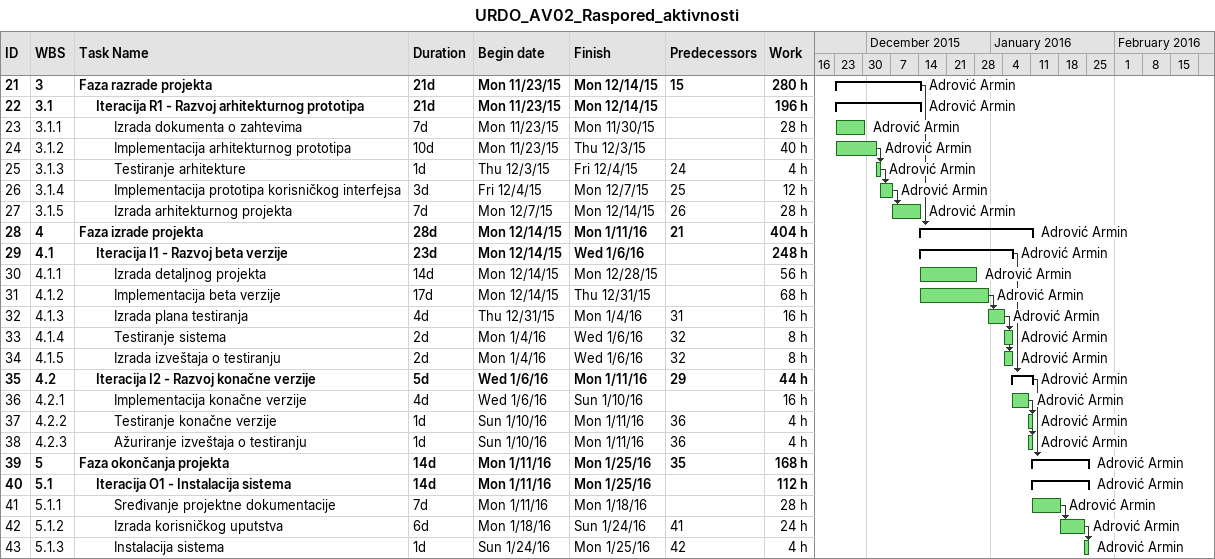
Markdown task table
URDO_AV02_Raspored_aktivnosti

| ID | WBS | Task | Duration | Start | Finish | Predecessors | Resources | Work (h) |
|---|---|---|---|---|---|---|---|---|
| 21 | 3 | **Faza razrade projekta** | 21d | 2015-11-23 | 2015-12-14 | 15 | Adrović Armin | 280 |
| 22 | 3.1 | **Iteracija R1 - Razvoj arhitekturnog prototipa** | 21d | 2015-11-23 | 2015-12-14 |  | Adrović Armin | 196 |
| 23 | 3.1.1 | Izrada dokumenta o zahtevima | 7d | 2015-11-23 | 2015-11-30 |  | Adrović Armin | 28 |
| 24 | 3.1.2 | Implementacija arhitekturnog prototipa | 10d | 2015-11-23 | 2015-12-03 |  | Adrović Armin | 40 |
| 25 | 3.1.3 | Testiranje arhitekture | 1d | 2015-12-03 | 2015-12-04 | 24 | Adrović Armin | 4 |
| 26 | 3.1.4 | Implementacija prototipa korisničkog interfejsa | 3d | 2015-12-04 | 2015-12-07 | 25 | Adrović Armin | 12 |
| 27 | 3.1.5 | Izrada arhitekturnog projekta | 7d | 2015-12-07 | 2015-12-14 | 26 | Adrović Armin | 28 |
| 28 | 4 | **Faza izrade projekta** | 28d | 2015-12-14 | 2016-01-11 | 21 | Adrović Armin | 404 |
| 29 | 4.1 | **Iteracija I1 - Razvoj beta verzije** | 23d | 2015-12-14 | 2016-01-06 |  | Adrović Armin | 248 |
| 30 | 4.1.1 | Izrada detaljnog projekta | 14d | 2015-12-14 | 2015-12-28 |  | Adrović Armin | 56 |
| 31 | 4.1.2 | Implementacija beta verzije | 17d | 2015-12-14 | 2015-12-31 |  | Adrović Armin | 68 |
| 32 | 4.1.3 | Izrada plana testiranja | 4d | 2015-12-31 | 2016-01-04 | 31 | Adrović Armin | 16 |
| 33 | 4.1.4 | Testiranje sistema | 2d | 2016-01-04 | 2016-01-06 | 32 | Adrović Armin | 8 |
| 34 | 4.1.5 | Izrada izveštaja o testiranju | 2d | 2016-01-04 | 2016-01-06 | 32 | Adrović Armin | 8 |
| 35 | 4.2 | **Iteracija I2 - Razvoj konačne verzije** | 5d | 2016-01-06 | 2016-01-11 | 29 | Adrović Armin | 44 |
| 36 | 4.2.1 | Implementacija konačne verzije | 4d | 2016-01-06 | 2016-01-10 |  | Adrović Armin | 16 |
| 37 | 4.2.2 | Testiranje konačne verzije | 1d | 2016-01-10 | 2016-01-11 | 36 | Adrović Armin | 4 |
| 38 | 4.2.3 | Ažuriranje izveštaja o testiranju | 1d | 2016-01-10 | 2016-01-11 | 36 | Adrović Armin | 4 |
| 39 | 5 | **Faza okončanja projekta** | 14d | 2016-01-11 | 2016-01-25 | 35 | Adrović Armin | 168 |
| 40 | 5.1 | **Iteracija O1 - Instalacija sistema** | 14d | 2016-01-11 | 2016-01-25 |  | Adrović Armin | 112 |
| 41 | 5.1.1 | Sređivanje projektne dokumentacije | 7d | 2016-01-11 | 2016-01-18 |  | Adrović Armin | 28 |
| 42 | 5.1.2 | Izrada korisničkog uputstva | 6d | 2016-01-18 | 2016-01-24 | 41 | Adrović Armin | 24 |
| 43 | 5.1.3 | Instalacija sistema | 1d | 2016-01-24 | 2016-01-25 | 42 | Adrović Armin | 4 |
